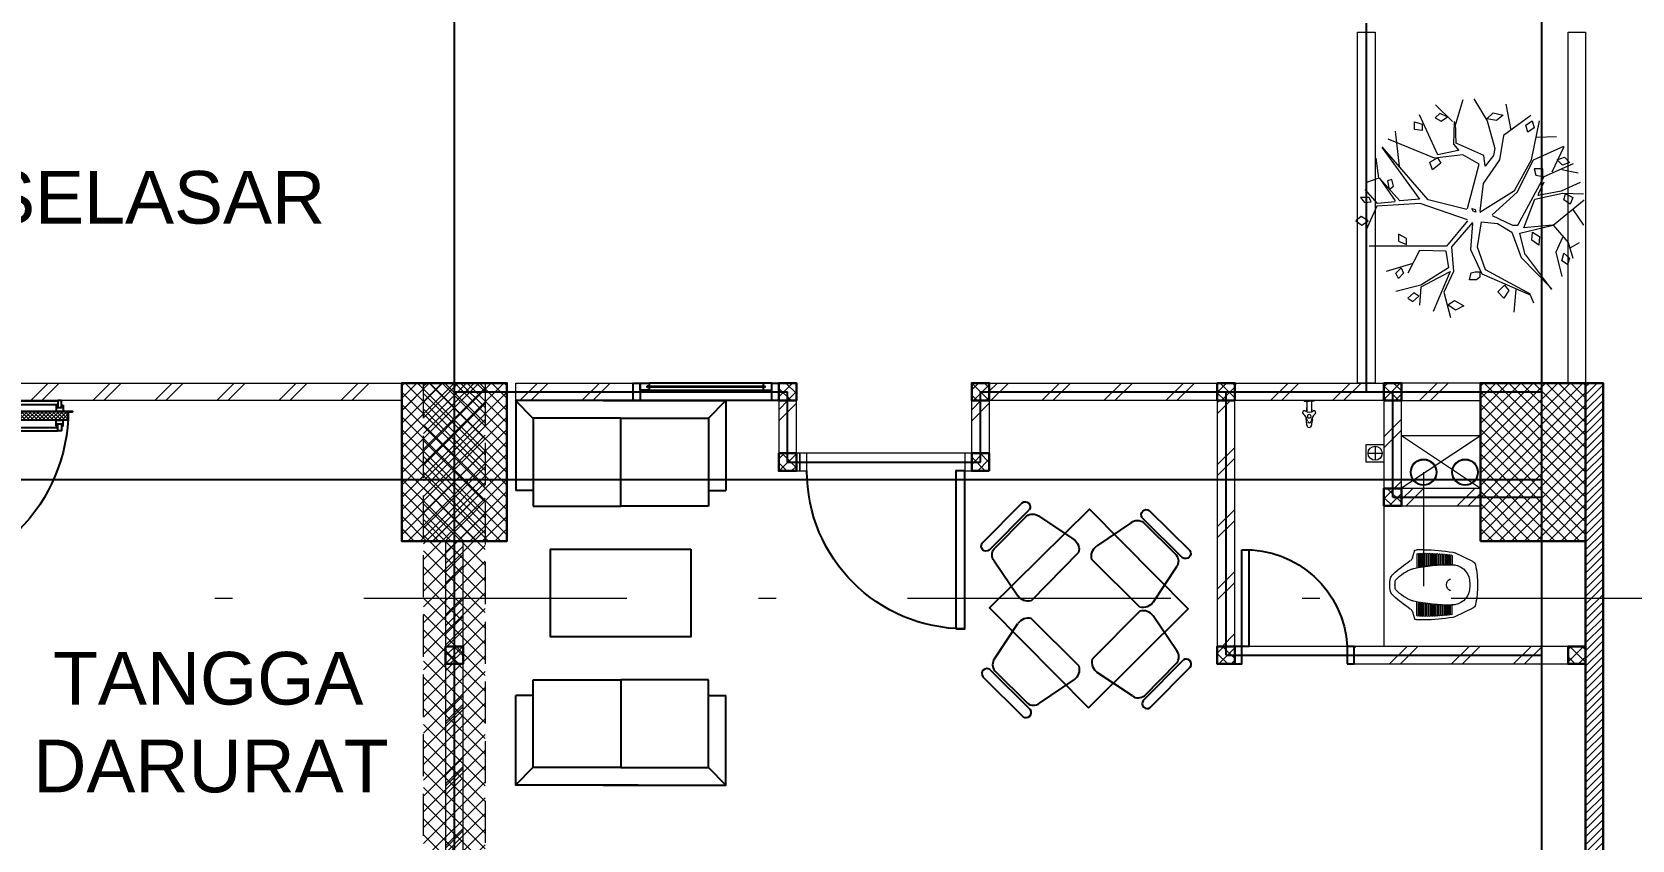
# Model space of a CAD drawing. Header units: millimetres. Extents: x -324 to 75, y -297 to 212.
# Drawn here: x -215 to -205.88, y 142.69 to 147.29 of the extents above; entities that cross this region are included whole.
import ezdxf

# ---------------------------------------------------------------- set-up
doc = ezdxf.new("R2010")
doc.units = ezdxf.units.MM
doc.linetypes.add('ACAD_ISO02W100', pattern=[15, 12, -3])
doc.linetypes.add('DASHDOT', pattern=[1, 0.5, -0.25, 0, -0.25])
for name, color, linetype, lineweight in [('ars', 11, 'Continuous', 0), ('ars @ 1', 11, 'Continuous', 0), ('ARSIR', 31, 'Continuous', 5), ('KOL', 1, 'Continuous', 30), ('KOLOM', 4, 'Continuous', 9), ('lan', 7, 'Continuous', 15), ('NOT', 7, 'Continuous', 20), ('POHON', 62, 'Continuous', 5), ('SANITAIR', 15, 'Continuous', 9), ('tem', 5, 'Continuous', 20), ('u', 6, 'Continuous', 20)]:
    doc.layers.add(name, color=color, linetype=linetype, lineweight=lineweight)
doc.layers.add('as', color=1, linetype='Continuous', plot=False)
for name, color, linetype in [('FURNITURE', 68, 'Continuous'), ('HID', 1, 'Continuous'), ('Kusen', 30, 'Continuous'), ('STL', 6, 'Continuous')]:
    doc.layers.add(name, color=color, linetype=linetype)
doc.styles.add('ATTR', font='romans.shx', dxfattribs={"width": 0.8, "height": 0.56})
doc.styles.get("Standard").update_dxf_attribs({"font": 'arial.ttf'})
pattern_1 = [(225, (1.1, 1e-06), (-0.014142, 0.014142), []), (135, (1.1, 1e-06), (0.014142, 0.014142), [])]
pattern_2 = [(315, (-2e-13, 1e-06), (0.014142, 0.014142), []), (45, (-2e-13, 1e-06), (-0.014142, 0.014142), [])]

# ---------------------------------------------------------------- blocks, each defined once
blk = doc.blocks.new('D-P90')
at = {"layer": 'ars'}
h = blk.add_hatch(dxfattribs=at)
h.set_pattern_fill('ANSI37', color=256, scale=0.005, angle=-90, style=0)
h.set_pattern_definition([(45, (-1350.94906, -1248.591899), (0.01122532015, -0.01122532015), []), (315, (-1350.94906, -1248.591899), (-0.01122532015, -0.01122532015), [])])
h.paths.add_polyline_path([(0.009, -0.1833, -0.414214), (0.01, -0.1843), (0.01, -1.1162, -0.414214), (0.009, -1.1172), (-0.0345, -1.1172, 0.414214), (-0.037, -1.1197), (-0.037, -1.142, -1), (-0.0385, -1.142), (-0.0385, -0.1585, -1), (-0.037, -0.1585), (-0.037, -0.1808, 0.414214), (-0.0345, -0.1833)])
at = {"layer": 'as'}
for p, q in [((-0.0395, -0.1577), (-0.0457, -0.1577)), ((-0.0425, -0.1608), (-0.0425, -0.1546))]:
    blk.add_line(p, q, dxfattribs=at)
at = {"layer": 'HID'}
for p, q in [((-0.0437, -0.1248), (-0.0915, -0.077)), ((-0.0423, -0.1234), (-0.0907, -0.075)), ((0.9423, -0.1234), (0.9907, -0.075)), ((0.9437, -0.1248), (0.9915, -0.077)), ((-0.0657, -0.147), (-0.023, -0.1043)), ((-0.0628, -0.147), (-0.023, -0.1072)), ((0.9657, -0.147), (0.923, -0.1043)), ((0.9628, -0.147), (0.923, -0.1072))]:
    blk.add_line(p, q, dxfattribs=at)
for points in [[(-0.0439, -0.1252), (-0.044, -0.1251), (-0.042, -0.1231), (-0.0419, -0.1232)], [(0.9439, -0.1252), (0.944, -0.1251), (0.942, -0.1231), (0.9419, -0.1232)]]:
    blk.add_lwpolyline(points, dxfattribs=at)
at = {"layer": 'KOL'}
blk.add_line((0.97, -0.13), (0.97, -0.15), dxfattribs=at)
at = {"layer": 'Kusen'}
for p, q in [((-0.0422, -0.1567), (-0.0378, -0.1577)), ((-0.0419, -0.1553), (-0.0376, -0.1562))]:
    blk.add_line(p, q, dxfattribs=at)
at = {"layer": 'Kusen', "ltscale": 2}
for p, q in [((-0.0986, -0.2206), (-0.0986, -1.0599)), ((-0.0786, -0.2406), (-0.0786, -1.0599)), ((-0.074, -0.2106), (-0.04, -0.2106)), ((-0.074, -0.2206), (-0.074, -0.2106)), ((-0.074, -0.2506), (-0.074, -0.2406)), ((-0.074, -0.2506), (-0.04, -0.2506)), ((-0.0615, -0.2506), (-0.0615, -0.2106)), ((-0.04, -0.2506), (-0.04, -0.2106)), ((0.0455, -0.2106), (0.0115, -0.2106)), ((0.0115, -0.2506), (0.0115, -0.2106)), ((0.0455, -0.2506), (0.0115, -0.2506)), ((0.033, -0.2506), (0.033, -0.2106)), ((0.0455, -0.2206), (0.0455, -0.2106)), ((0.0455, -0.2506), (0.0455, -0.2406)), ((0.0528, -0.2406), (0.0528, -1.0599)), ((0.0728, -0.2206), (0.0728, -1.0599)), ((-0.074, -1.0499), (-0.04, -1.0499)), ((-0.074, -1.0499), (-0.074, -1.0599)), ((-0.074, -1.0799), (-0.074, -1.0899)), ((-0.074, -1.0899), (-0.04, -1.0899)), ((-0.0615, -1.0499), (-0.0615, -1.0899)), ((-0.04, -1.0499), (-0.04, -1.0899)), ((0.0455, -1.0499), (0.0115, -1.0499)), ((0.0115, -1.0499), (0.0115, -1.0899)), ((0.0455, -1.0899), (0.0115, -1.0899)), ((0.033, -1.0499), (0.033, -1.0899)), ((0.0455, -1.0499), (0.0455, -1.0599)), ((0.0455, -1.0799), (0.0455, -1.0899))]:
    blk.add_line(p, q, dxfattribs=at)
for points in [[(-0.0986, -0.2406), (-0.0615, -0.2406), (-0.0615, -0.2206), (-0.0986, -0.2206), (-0.0986, -0.2406)], [(0.0728, -0.2406), (0.033, -0.2406), (0.033, -0.2206), (0.0728, -0.2206), (0.0728, -0.2406)], [(-0.1013, -1.0599), (-0.0615, -1.0599), (-0.0615, -1.0799), (-0.1013, -1.0799), (-0.1013, -1.0599)], [(0.0728, -1.0599), (0.033, -1.0599), (0.033, -1.0799), (0.0728, -1.0799), (0.0728, -1.0599)]]:
    blk.add_lwpolyline(points, dxfattribs=at)
at = {"layer": 'Kusen'}
blk.add_circle((-0.0425, -0.1577), 0.001, dxfattribs=at)
for radius, start, end in [(0.0025, 75.78042, 11.38506), (0.9611, 270, 0.45972)]:
    blk.add_arc((-0.0425, -0.1577), radius, start, end, dxfattribs=at)
at = {"layer": 'STL'}
for p, q in [((-0.0385, -0.1585), (-0.0385, -1.142)), ((-0.037, -0.1808), (-0.037, -0.1585)), ((-0.0345, -0.1833), (0.009, -0.1833)), ((0.01, -0.1843), (0.01, -1.1162)), ((-0.037, -1.1197), (-0.037, -1.142)), ((-0.0345, -1.1172), (0.009, -1.1172))]:
    blk.add_line(p, q, dxfattribs=at)
for points in [[(0, -0.1002), (0, -0.1032), (-0.0185, -0.1032, 0.414214), (-0.02, -0.1047), (-0.02, -0.148, -0.414214), (-0.022, -0.15), (-0.068, -0.15, -0.414214), (-0.07, -0.148), (-0.07, -0.13), (-0.067, -0.13), (-0.067, -0.1455, 0.414214), (-0.0655, -0.147), (-0.0245, -0.147, 0.414214), (-0.023, -0.1455), (-0.023, -0.1022, -0.414214), (-0.021, -0.1002)], [(0.9, -0.1002), (0.9, -0.1032), (0.9185, -0.1032, -0.414214), (0.92, -0.1047), (0.92, -0.148, 0.414214), (0.922, -0.15), (0.968, -0.15, 0.414214), (0.97, -0.148), (0.97, -0.13), (0.967, -0.13), (0.967, -0.1455, -0.414214), (0.9655, -0.147), (0.9245, -0.147, -0.414214), (0.923, -0.1455), (0.923, -0.1022, 0.414214), (0.921, -0.1002)]]:
    blk.add_lwpolyline(points, format="xyb", close=True, dxfattribs=at)
blk.add_lwpolyline([(0.009, -0.1818), (-0.0345, -0.1818, -0.414214), (-0.0355, -0.1808), (-0.0355, -0.1585, 1), (-0.04, -0.1585), (-0.04, -1.142, 1), (-0.0355, -1.142), (-0.0355, -1.1197, -0.414214), (-0.0345, -1.1187), (0.009, -1.1187, 0.414214), (0.0115, -1.1162), (0.0115, -0.1843)], format="xyb", dxfattribs=at)
for centre, radius, start, end in [((-0.0377, -0.1585), 0.00075, 0, 180), ((-0.0345, -0.1808), 0.0025, 180, 270), ((0.009, -0.1843), 0.0025, 360, 90), ((0.009, -0.1843), 0.001, 360, 90), ((-0.0377, -1.142), 0.00075, 180, 0), ((-0.0345, -1.1197), 0.0025, 90, 180), ((0.009, -1.1162), 0.001, 270, 0)]:
    blk.add_arc(centre, radius, start, end, dxfattribs=at)
blk = doc.blocks.new('PINTU DARURAT')
at = {"layer": 'ARSIR'}
h = blk.add_hatch(dxfattribs=at)
h.set_pattern_fill('_USER', color=256, scale=0.02, angle=315, style=0, double=1, pattern_type=0)
h.set_pattern_definition(pattern_2)
edge = h.paths.add_edge_path()
edge.add_line((0, 0), (0.1, 0))
edge.add_line((0.1, 0), (0.1, 0.0502))
edge.add_line((0.1, 0.0502), (0.077, 0.0502))
edge.add_line((0.077, 0.0502), (0.077, 0.0955))
edge.add_arc((0.0755, 0.0955), 0.0015, 360, 450)
edge.add_line((0.0755, 0.097), (0.0345, 0.097))
edge.add_arc((0.0345, 0.0955), 0.0015, 90, 180)
edge.add_line((0.033, 0.0955), (0.033, 0.08))
edge.add_line((0.033, 0.08), (0.03, 0.08))
edge.add_line((0.03, 0.08), (0.03, 0.1))
edge.add_line((0.03, 0.1), (0, 0.1))
edge.add_line((0, 0.1), (0, 0))
h = blk.add_hatch(dxfattribs=at)
h.set_pattern_fill('_USER', color=256, scale=0.02, angle=315, style=0, double=1, pattern_type=0)
h.set_pattern_definition(pattern_2)
edge = h.paths.add_edge_path()
edge.add_line((0, 0), (0.1, 0))
edge.add_line((0.1, 0), (0.1, 0.0502))
edge.add_line((0.1, 0.0502), (0.077, 0.0502))
edge.add_line((0.077, 0.0502), (0.077, 0.0955))
edge.add_arc((0.0755, 0.0955), 0.0015, 360, 450)
edge.add_line((0.0755, 0.097), (0.0345, 0.097))
edge.add_arc((0.0345, 0.0955), 0.0015, 90, 180)
edge.add_line((0.033, 0.0955), (0.033, 0.08))
edge.add_line((0.033, 0.08), (0.03, 0.08))
edge.add_line((0.03, 0.08), (0.03, 0.1))
edge.add_line((0.03, 0.1), (0, 0.1))
edge.add_line((0, 0.1), (0, 0))
h = blk.add_hatch(dxfattribs=at)
h.set_pattern_fill('_USER', color=256, scale=0.02, angle=315, style=0, double=1, pattern_type=0)
h.set_pattern_definition(pattern_1)
edge = h.paths.add_edge_path()
edge.add_line((1.1, 0), (1, 0))
edge.add_line((1, 0), (1, 0.0502))
edge.add_line((1, 0.0502), (1.023, 0.0502))
edge.add_line((1.023, 0.0502), (1.023, 0.0955))
edge.add_arc((1.0245, 0.0955), 0.0015, -630, -540, ccw=False)
edge.add_line((1.0245, 0.097), (1.0655, 0.097))
edge.add_arc((1.0655, 0.0955), 0.0015, -360, -270, ccw=False)
edge.add_line((1.067, 0.0955), (1.067, 0.08))
edge.add_line((1.067, 0.08), (1.07, 0.08))
edge.add_line((1.07, 0.08), (1.07, 0.1))
edge.add_line((1.07, 0.1), (1.1, 0.1))
edge.add_line((1.1, 0.1), (1.1, 0))
h = blk.add_hatch(dxfattribs=at)
h.set_pattern_fill('_USER', color=256, scale=0.02, angle=315, style=0, double=1, pattern_type=0)
h.set_pattern_definition(pattern_1)
edge = h.paths.add_edge_path()
edge.add_line((1.1, 0), (1, 0))
edge.add_line((1, 0), (1, 0.0502))
edge.add_line((1, 0.0502), (1.023, 0.0502))
edge.add_line((1.023, 0.0502), (1.023, 0.0955))
edge.add_arc((1.0245, 0.0955), 0.0015, -630, -540, ccw=False)
edge.add_line((1.0245, 0.097), (1.0655, 0.097))
edge.add_arc((1.0655, 0.0955), 0.0015, -360, -270, ccw=False)
edge.add_line((1.067, 0.0955), (1.067, 0.08))
edge.add_line((1.067, 0.08), (1.07, 0.08))
edge.add_line((1.07, 0.08), (1.07, 0.1))
edge.add_line((1.07, 0.1), (1.1, 0.1))
edge.add_line((1.1, 0.1), (1.1, 0))
at = {"layer": 'KOL'}
blk.add_line((1.1, 0.1), (1.1, 0), dxfattribs=at)
blk.add_line((1.1, 0.1), (1.1, 0), dxfattribs=at)
blk.add_line((1.1, 0.1), (1.1, 0), dxfattribs=at)
blk.add_line((1.1, 0.1), (1.1, 0), dxfattribs=at)
for points in [[(0, 0), (0.1, 0), (0.1, 0.0502), (0.077, 0.0502), (0.077, 0.0955, 0.414214), (0.0755, 0.097), (0.0345, 0.097, 0.414214), (0.033, 0.0955), (0.033, 0.08), (0.03, 0.08), (0.03, 0.1), (0, 0.1)], [(0, 0), (0.1, 0), (0.1, 0.0502), (0.077, 0.0502), (0.077, 0.0955, 0.414214), (0.0755, 0.097), (0.0345, 0.097, 0.414214), (0.033, 0.0955), (0.033, 0.08), (0.03, 0.08), (0.03, 0.1), (0, 0.1)], [(1.1, 0), (1, 0), (1, 0.0502), (1.023, 0.0502), (1.023, 0.0955, -0.414214), (1.0245, 0.097), (1.0655, 0.097, -0.414214), (1.067, 0.0955), (1.067, 0.08), (1.07, 0.08), (1.07, 0.1), (1.1, 0.1)], [(1.1, 0), (1, 0), (1, 0.0502), (1.023, 0.0502), (1.023, 0.0955, -0.414214), (1.0245, 0.097), (1.0655, 0.097, -0.414214), (1.067, 0.0955), (1.067, 0.08), (1.07, 0.08), (1.07, 0.1), (1.1, 0.1)]]:
    blk.add_lwpolyline(points, format="xyb", close=True, dxfattribs=at)
at = {"layer": 'Kusen', "xscale": -1, "rotation": 180}
blk.add_blockref('D-P90', (0.1, -0.05), dxfattribs=at)
blk = doc.blocks.new("k1'")
at = {"layer": 'ars'}
h = blk.add_hatch(dxfattribs=at)
h.set_pattern_fill('_USER', color=256, scale=0.05, angle=45, double=1, pattern_type=0)
h.set_pattern_definition([(45, (0, -5), (-0.03535534, 0.03535534), []), (135, (0, -5), (-0.03535534, -0.03535534), [])])
h.paths.add_polyline_path([(-0.3, -0.45), (0.3, -0.45), (0.3, 0.45), (-0.3, 0.45)])
at = {"layer": 'KOL'}
blk.add_lwpolyline([(-0.3, -0.45), (0.3, -0.45), (0.3, 0.45), (-0.3, 0.45)], close=True, dxfattribs=at)
blk = doc.blocks.new('bola-3')
at = {"layer": 'POHON'}
for p, q in [((-0.799, 1.609), (-0.703, 2.138)), ((-0.045, 2.245), (-0.318, 1.803)), ((0.177, 2.226), (0.328, 1.732)), ((0.387, 1.789), (0.731, 2.125)), ((-1.212, 1.009), (-1.377, 1.803)), ((-1.198, 1.908), (-0.648, 1.503)), ((-0.318, 1.803), (-0.469, 1.238)), ((0.315, 1.344), (0.328, 1.767)), ((0.356, 1.785), (0.37, 1.327)), ((0.686, 1.115), (1.057, 1.926)), ((-1.308, 1.468), (-1.721, 1.485)), ((-0.648, 1.503), (-0.566, 1.009)), ((-0.249, 1.097), (0.301, 1.344)), ((0.37, 1.327), (0.26, 1.203)), ((0.755, 1.044), (1.69, 1.432)), ((1.553, 1.591), (1.47, 0.886)), ((-1.253, 1.009), (-1.872, 1.291)), ((-1.872, 1.274), (-1.625, 0.762)), ((-0.923, 0.357), (-1.253, 1.009)), ((-0.868, 0.392), (-1.212, 1.009)), ((-0.566, 1.009), (-0.236, 0.533)), ((-0.469, 1.238), (-0.442, 1.097)), ((-0.442, 1.097), (-0.277, 0.886)), ((-0.277, 0.886), (-0.249, 1.097)), ((-0.153, 0.921), (0.177, 1.115)), ((0.177, 1.115), (0.755, 1.044)), ((0.273, 1.203), (0.686, 1.115)), ((0.879, 0.198), (1.814, 1.274)), ((1.814, 1.256), (1.057, 0.216)), ((1.883, 0.639), (1.938, 1.044)), ((-1.831, 0.815), (-2.161, 0.745)), ((-1.473, 0.674), (-2.065, 0.939)), ((-0.937, -0.313), (-1.473, 0.674)), ((0.081, 0.022), (-0.153, 0.921)), ((-1.845, 0.339), (-2.271, 0.322)), ((-2.202, 0.551), (-1.817, 0.374)), ((-1.281, 0.216), (-1.845, 0.339)), ((-1.817, 0.374), (-1.35, 0.286)), ((-1.363, 0.339), (-1.473, 0.568)), ((-1.35, 0.286), (-1.363, 0.339)), ((-0.414, -0.102), (-0.923, 0.357)), ((-0.167, -0.049), (-0.868, 0.392)), ((-0.236, 0.533), (-0.167, -0.031)), ((1.456, 0.18), (1.869, 0.639)), ((1.869, 0.639), (1.553, 0.18)), ((1.883, 0.639), (2.13, 0.551)), ((1.91, 0.128), (2.158, 0.41)), ((-1.652, -0.313), (-2.285, 0.198)), ((-2.051, 0.004), (-2.271, -0.313)), ((-1.061, -0.366), (-1.281, 0.216)), ((0.081, -0.207), (1.044, 0.128)), ((0.095, 0.004), (0.879, 0.198)), ((1.044, 0.128), (1.924, 0.075)), ((1.057, 0.216), (1.456, 0.18)), ((1.553, 0.163), (1.91, 0.128)), ((1.924, 0.075), (2.144, -0.419)), ((-1.652, -0.313), (-1.955, -0.666)), ((-0.978, -0.472), (-1.652, -0.313)), ((-1.639, -0.313), (-1.061, -0.366)), ((-0.827, -0.313), (-0.937, -0.313)), ((-0.414, -0.119), (-0.827, -0.313)), ((-0.524, -0.278), (-0.813, -0.454)), ((-0.194, -0.243), (-0.524, -0.278)), ((-0.194, -0.243), (-0.112, -0.754)), ((-0.015, -0.26), (0.411, -0.754)), ((-0.015, -0.278), (0.026, -0.807)), ((0.081, -0.225), (0.507, -0.736)), ((-1.845, -0.56), (-1.707, -0.86)), ((-1.088, -0.913), (-0.978, -0.472)), ((-0.813, -0.454), (-1.006, -0.966)), ((-1.996, -0.772), (-2.189, -0.666)), ((-1.955, -0.666), (-2.051, -0.983)), ((-1.707, -0.86), (-1.831, -1.354)), ((-1.625, -1.618), (-1.102, -0.913)), ((-1.006, -0.966), (-1.625, -1.6)), ((-0.112, -0.754), (-0.277, -1.213)), ((0.026, -0.807), (-0.208, -1.301)), ((0.411, -0.754), (0.37, -1.248)), ((0.521, -0.842), (0.466, -1.177)), ((0.507, -0.736), (2.075, -0.736)), ((0.521, -0.842), (1.057, -0.825)), ((1.057, -0.825), (1.291, -1.283)), ((-0.277, -1.213), (-1.185, -1.706)), ((0.37, -1.248), (0.562, -1.671)), ((0.438, -1.248), (0.782, -2.059)), ((0.452, -1.265), (1.03, -1.565)), ((0.466, -1.177), (1.03, -1.53)), ((1.195, -1.089), (1.731, -1.248)), ((-0.208, -1.301), (-1.185, -1.724)), ((-0.896, -1.618), (-0.854, -2.077)), ((1.03, -1.53), (1.539, -1.653)), ((1.03, -1.565), (1.057, -1.936)), ((-1.185, -1.724), (-1.253, -1.883)), ((0.562, -1.671), (0.425, -2.182))]:
    blk.add_line(p, q, dxfattribs=at)
for points in [[(-0.435, 1.966), (-0.641, 1.913), (-0.504, 1.807), (-0.311, 1.842)], [(0.49, 1.882), (0.641, 1.953), (0.738, 1.864), (0.614, 1.794)], [(-1.226, 1.803), (-1.267, 1.662), (-1.143, 1.573), (-1.102, 1.715)], [(1.155, 1.778), (1.001, 1.734), (1.001, 1.602), (1.155, 1.624)], [(-1.735, 1.009), (-1.886, 1.062), (-1.982, 0.956), (-1.845, 0.903)], [(0.691, 1.051), (0.622, 0.941), (0.794, 0.809), (0.846, 0.963)], [(-1.441, 0.676), (-1.441, 0.831), (-1.269, 0.831), (-1.303, 0.698)], [(1.671, 0.412), (1.585, 0.478), (1.62, 0.61), (1.706, 0.588)], [(-1.9, 0.322), (-2.051, 0.251), (-1.996, 0.11), (-1.872, 0.198)], [(-0.002, 0.022), (-0.07, 0.004), (-0.084, -0.049), (-0.029, -0.031)], [(2.034, 0.163), (2.075, 0.251), (2.254, 0.251), (2.171, 0.145)], [(2.099, -0.225), (2.237, -0.137), (2.347, -0.225), (2.223, -0.313)], [(-1.236, -0.454), (-1.374, -0.543), (-1.36, -0.719), (-1.222, -0.613)], [(1.319, -0.706), (1.319, -0.582), (1.484, -0.494), (1.484, -0.635)], [(-1.872, -0.878), (-1.982, -0.983), (-1.941, -1.107), (-1.831, -1.036)], [(-0.167, -1.261), (-0.167, -1.367), (-0.098, -1.42), (0.04, -1.42), (0.012, -1.279), (-0.07, -1.261)], [(1.43, -1.175), (1.379, -1.285), (1.482, -1.396), (1.534, -1.285)], [(-0.667, -1.528), (-0.753, -1.638), (-0.65, -1.792), (-0.53, -1.66)], [(0.485, -1.924), (0.347, -1.836), (0.158, -1.947), (0.33, -2.035)], [(1.069, -1.748), (1.173, -1.682), (1.293, -1.792), (1.19, -1.858)]]:
    blk.add_lwpolyline(points, close=True, dxfattribs=at)
at = {"layer": 'POHON', "style": 'ATTR', "width": 0.8, "flags": 9}
blk.add_attdef('ESTCODE', (-0.07, 0.004), '', height=0.00000926, dxfattribs=at)
blk = doc.blocks.new('KRAN ATAS')
for p, q in [((-0.0198, 0), (0, 0)), ((-0.0198, -0.0015), (-0.0198, 0)), ((0.0198, 0), (0, 0)), ((0.0198, -0.0015), (0.0198, 0)), ((-0.0193, -0.002), (0, -0.002)), ((-0.0087, -0.006), (-0.0087, -0.0441)), ((0.0193, -0.002), (0, -0.002)), ((0.0087, -0.006), (0.0087, -0.0441))]:
    blk.add_line(p, q)
for centre, radius, start, end in [((-0.0191, -0.047), 0.00682, 147.26029, 232.4214), ((-0.0188, -0.0464), 0.00682, 67.5786, 152.73971), ((-0.0514, -0.0871), 0.0447, 7.4918, 50.9581), ((-0.0193, -0.0015), 0.0005, 180, 270), ((0, -0.0187), 0.0268, 232.9628, 307.0372), ((-0.0127, -0.006), 0.004, 0, 90), ((0.0743, -0.0604), 0.0878, 163.74856, 168.44459), ((-0.0388, -0.0275), 0.03, 343.74856, 0), ((-0.0004, -0.0613), 0.0068, 86.57707, 273.42293), ((0.0004, -0.0613), 0.0068, 266.57707, 93.42293), ((0.0514, -0.0871), 0.0447, 129.0419, 172.5082), ((0.0127, -0.006), 0.004, 90, 180), ((0.0388, -0.0275), 0.03, 180, 196.25144), ((-0.0743, -0.0604), 0.0878, 11.55541, 16.25144), ((0.0188, -0.0464), 0.00682, 27.26029, 112.4214), ((0.0193, -0.0015), 0.0005, 270, 0), ((0.0191, -0.047), 0.00682, 307.5786, 32.73971), ((0.0743, -0.0604), 0.0878, 182.05517, 189.0251), ((-0.0892, -0.0965), 0.08, 0.35552, 16.20232), ((-0.0004, -0.0965), 0.0088, 176.85526, 272.64436), ((-0.0003, -0.0804), 0.00682, 187.5786, 272.73971), ((0.0003, -0.0804), 0.00682, 267.26029, 352.4214), ((0.0004, -0.0965), 0.0088, 267.35564, 3.14474), ((0.0892, -0.0965), 0.08, 163.79768, 179.64448), ((-0.0743, -0.0604), 0.0878, 350.9749, 357.94483)]:
    blk.add_arc(centre, radius, start, end)
blk = doc.blocks.new('AVOOR')
blk.add_lwpolyline([(-21.8185, -71.5914), (-21.9185, -71.5914), (-21.9185, -71.4914), (-21.8185, -71.4914)], close=True)
for points in [[(-21.8685, -71.5014), (-21.8685, -71.5814)], [(-21.9085, -71.5414), (-21.8285, -71.5414)]]:
    blk.add_lwpolyline(points)
blk.add_circle((-21.8685, -71.5414), 0.04)
blk = doc.blocks.new('CL J D')
for p, q in [((0.306, 0.1938), (0.3479, 0.1938)), ((0.3709, 0.1476), (0.3594, 0.1853)), ((0.0275, 0.1273), (0.1283, 0.1756)), ((0.145, 0.1598), (0.145, 0.1109)), ((0.1539, 0.1598), (0.1539, 0.1111)), ((0.1587, 0.1615), (0.1587, 0.1111)), ((0.1676, 0.1615), (0.1676, 0.1111)), ((0.1723, 0.1631), (0.1723, 0.1111)), ((0.1812, 0.1631), (0.1812, 0.1109)), ((0.186, 0.1645), (0.186, 0.1109)), ((0.1949, 0.1645), (0.1949, 0.1105)), ((0.1996, 0.1657), (0.1996, 0.1105)), ((0.2085, 0.1657), (0.2085, 0.11)), ((0.2133, 0.1667), (0.2133, 0.11)), ((0.2222, 0.1667), (0.2222, 0.1092)), ((0.2269, 0.1676), (0.2269, 0.1092)), ((0.2358, 0.1676), (0.2358, 0.1082)), ((0.2406, 0.1682), (0.2406, 0.1082)), ((0.2495, 0.1682), (0.2495, 0.107)), ((0.2542, 0.1687), (0.2542, 0.107)), ((0.2631, 0.1687), (0.2631, 0.1056)), ((0.2679, 0.169), (0.2679, 0.1056)), ((0.2768, 0.169), (0.2768, 0.104)), ((0.2815, 0.1692), (0.2815, 0.104)), ((0.2904, 0.1692), (0.2904, 0.1022)), ((0.2952, 0.1691), (0.2952, 0.1022)), ((0.3041, 0.1691), (0.3041, 0.1003)), ((0.3088, 0.1689), (0.3088, 0.1003)), ((0.3177, 0.1689), (0.3177, 0.0981)), ((0.3225, 0.1685), (0.3225, 0.0981)), ((0.3314, 0.1685), (0.3314, 0.0957)), ((0.3361, 0.1679), (0.3361, 0.0957)), ((0.345, 0.1679), (0.345, 0.093)), ((0.0275, -0.1398), (0.1283, -0.188)), ((0.145, -0.1722), (0.145, -0.1234)), ((0.1539, -0.1722), (0.1539, -0.1236)), ((0.1587, -0.174), (0.1587, -0.1236)), ((0.1676, -0.174), (0.1676, -0.1236)), ((0.1723, -0.1756), (0.1723, -0.1236)), ((0.1812, -0.1756), (0.1812, -0.1234)), ((0.186, -0.177), (0.186, -0.1234)), ((0.1949, -0.177), (0.1949, -0.123)), ((0.1996, -0.1782), (0.1996, -0.123)), ((0.2085, -0.1782), (0.2085, -0.1224)), ((0.2133, -0.1792), (0.2133, -0.1224)), ((0.2222, -0.1792), (0.2222, -0.1216)), ((0.2269, -0.18), (0.2269, -0.1216)), ((0.2358, -0.18), (0.2358, -0.1206)), ((0.2406, -0.1807), (0.2406, -0.1206)), ((0.2495, -0.1807), (0.2495, -0.1195)), ((0.2542, -0.1812), (0.2542, -0.1195)), ((0.2631, -0.1812), (0.2631, -0.1181)), ((0.2679, -0.1815), (0.2679, -0.1181)), ((0.2768, -0.1815), (0.2768, -0.1165)), ((0.2815, -0.1816), (0.2815, -0.1165)), ((0.2904, -0.1816), (0.2904, -0.1147)), ((0.2952, -0.1816), (0.2952, -0.1147)), ((0.3041, -0.1816), (0.3041, -0.1127)), ((0.3088, -0.1813), (0.3088, -0.1127)), ((0.3177, -0.1813), (0.3177, -0.1105)), ((0.3225, -0.1809), (0.3225, -0.1105)), ((0.3314, -0.1809), (0.3314, -0.1081)), ((0.3361, -0.1803), (0.3361, -0.1081)), ((0.345, -0.1803), (0.345, -0.1055)), ((0.3709, -0.16), (0.3594, -0.1977)), ((0.306, -0.2062), (0.3479, -0.2062))]:
    blk.add_line(p, q)
for centre, radius, start, end in [((0.3183, -0.8979), 1.0917, 90.64465, 99.35641), ((0.3479, 0.1818), 0.012, 16.98371, 90), ((0.5098, 0), 0.5098, 167.907, 180.70014), ((0.0403, 0.1006), 0.0297, 115.58841, 167.907), ((0.1458, 0.0077), 0.1009, 89.36458, 171.9631), ((0.1462, 0.1381), 0.0415, 97.43664, 115.58841), ((0.1427, 0.1109), 0.00237, 271.71865, 0), ((0.1495, 0.1598), 0.00445, 0, 180), ((0.1639, -0.8282), 0.9369, 77.60377, 91.04193), ((0.1563, 0.1111), 0.00237, 180, 0), ((0.1631, 0.1615), 0.00445, 0, 180), ((0.17, 0.1111), 0.00237, 180, 0), ((0.1768, 0.1631), 0.00445, 0, 180), ((0.1836, 0.1109), 0.00237, 180, 0), ((0.1904, 0.1645), 0.00445, 0, 180), ((0.1973, 0.1105), 0.00237, 180, 0), ((0.2041, 0.1657), 0.00445, 0, 180), ((0.2109, 0.11), 0.00237, 180, 0), ((0.2177, 0.1667), 0.00445, 0, 180), ((0.2246, 0.1092), 0.00237, 180, 0), ((0.2314, 0.1676), 0.00445, 0, 180), ((0.2382, 0.1082), 0.00237, 180, 0), ((0.245, 0.1682), 0.00445, 0, 180), ((0.2519, 0.107), 0.00237, 180, 0), ((0.2587, 0.1687), 0.00445, 0, 180), ((0.2655, 0.1056), 0.00237, 180, 0), ((0.2723, 0.169), 0.00445, 0, 180), ((0.2792, 0.104), 0.00237, 180, 0), ((0.286, 0.1692), 0.00445, 0, 180), ((0.2928, 0.1022), 0.00237, 180, 0), ((0.2996, 0.1691), 0.00445, 0, 180), ((0.3064, 0.1003), 0.00237, 180, 0), ((0.3133, 0.1689), 0.00445, 0, 180), ((0.3201, 0.0981), 0.00237, 180, 0), ((0.3269, 0.1685), 0.00445, 0, 180), ((0.3337, 0.0957), 0.00237, 180, 0), ((0.3406, 0.1679), 0.00445, 0, 180), ((0.3474, 0.093), 0.00237, 180, 258.7357), ((0.3992, 0.1563), 0.0297, 196.98371, 236.58705), ((-0.0629, -0.5443), 0.8096, 47.75416, 56.58705), ((0.1995, 0.0001), 0.1551, 171.9445, 182.3259), ((0.1409, -0.0052), 0.0359, 358.3993, 69.7102), ((0.3518, 0.0291), 0.0593, 68.96955, 77.12628), ((0.2831, -0.1497), 0.2509, 43.87855, 68.96955), ((0.4511, 0.0118), 0.0178, 9.30537, 43.87855), ((0.3402, -0.0063), 0.1302, 0.0418, 9.30537), ((0.4495, 0.0199), 0.0475, 13.4838, 47.75416), ((0.3402, -0.0063), 0.1598, 0.03404, 13.4838), ((0.5098, -0.0125), 0.5098, 179.29986, 192.093), ((0.1995, -0.0125), 0.1551, 177.6741, 188.0555), ((0.1458, -0.0202), 0.1009, 188.0369, 270.63542), ((0.1409, -0.0072), 0.0359, 290.2898, 1.6007), ((0.2831, 0.1372), 0.2509, 291.03045, 316.12145), ((-0.0629, 0.5318), 0.8096, 303.41295, 312.24584), ((0.4511, -0.0243), 0.0178, 316.12145, 350.69463), ((0.3402, -0.0061), 0.1302, 350.69463, 359.9582), ((0.4495, -0.0323), 0.0475, 312.24584, 346.5162), ((0.3402, -0.0061), 0.1598, 346.5162, 359.96596), ((0.0403, -0.113), 0.0297, 192.093, 244.41159), ((0.1427, -0.1234), 0.00237, 0, 88.28135), ((0.1495, -0.1722), 0.00445, 180, 0), ((0.1639, 0.8157), 0.9369, 268.95807, 282.39623), ((0.1563, -0.1236), 0.00237, 0, 180), ((0.1631, -0.174), 0.00445, 180, 0), ((0.17, -0.1236), 0.00237, 0, 180), ((0.1768, -0.1756), 0.00445, 180, 0), ((0.1836, -0.1234), 0.00237, 0, 180), ((0.1904, -0.177), 0.00445, 180, 0), ((0.1973, -0.123), 0.00237, 0, 180), ((0.2041, -0.1782), 0.00445, 180, 0), ((0.2109, -0.1224), 0.00237, 0, 180), ((0.2177, -0.1792), 0.00445, 180, 0), ((0.2246, -0.1216), 0.00237, 0, 180), ((0.2314, -0.18), 0.00445, 180, 0), ((0.2382, -0.1206), 0.00237, 0, 180), ((0.245, -0.1807), 0.00445, 180, 0), ((0.2519, -0.1195), 0.00237, 0, 180), ((0.2587, -0.1812), 0.00445, 180, 0), ((0.2655, -0.1181), 0.00237, 0, 180), ((0.2723, -0.1815), 0.00445, 180, 0), ((0.2792, -0.1165), 0.00237, 0, 180), ((0.286, -0.1816), 0.00445, 180, 0), ((0.2928, -0.1147), 0.00237, 0, 180), ((0.2996, -0.1816), 0.00445, 180, 0), ((0.3064, -0.1127), 0.00237, 0, 180), ((0.3133, -0.1813), 0.00445, 180, 0), ((0.3201, -0.1105), 0.00237, 0, 180), ((0.3269, -0.1809), 0.00445, 180, 0), ((0.3337, -0.1081), 0.00237, 0, 180), ((0.3406, -0.1803), 0.00445, 180, 0), ((0.3474, -0.1055), 0.00237, 101.2643, 180), ((0.3518, -0.0415), 0.0593, 282.87372, 291.03045), ((0.3992, -0.1687), 0.0297, 123.41295, 163.01629), ((0.1462, -0.1506), 0.0415, 244.41159, 262.56336), ((0.3183, 0.8854), 1.0917, 260.64359, 269.35535), ((0.3479, -0.1942), 0.012, 270, 343.01629)]:
    blk.add_arc(centre, radius, start, end)
blk = doc.blocks.new('P.60')
at = {"layer": 'Kusen'}
for points in [[(1472.8348, 997.5354), (1472.8748, 997.5354), (1472.8748, 997.4354), (1472.8348, 997.4354)], [(1473.4748, 997.5354), (1473.5148, 997.5354), (1473.5148, 997.4354), (1473.4748, 997.4354)], [(1472.8748, 996.8854), (1472.9148, 996.8854), (1472.9148, 997.4354), (1472.8748, 997.4354)]]:
    blk.add_lwpolyline(points, close=True, dxfattribs=at)
blk.add_arc((1472.8948, 997.4658), 0.5808, 268.02661, 356.99428, dxfattribs=at)
blk = doc.blocks.new('P-90')
at = {"layer": 'Kusen'}
blk.add_lwpolyline([(374.6908, -21.5979), (374.7408, -21.5979), (374.7408, -22.4979), (374.6908, -22.4979)], close=True, dxfattribs=at)
at = {"layer": 'Kusen', "lineweight": 9}
for points in [[(373.8008, -22.4979), (373.8408, -22.4979), (373.8408, -22.5979), (373.8008, -22.5979)], [(374.7408, -22.4979), (374.7808, -22.4979), (374.7808, -22.5979), (374.7408, -22.5979)]]:
    blk.add_lwpolyline(points, close=True, dxfattribs=at)
at = {"layer": 'Kusen'}
blk.add_arc((374.7408, -22.4979), 0.9, 90, 180, dxfattribs=at)
blk = doc.blocks.new('Manager Chair')
for p, q in [((6.793595, 0), (-6.793595, 0)), ((6.793595, -2.40006), (-6.793595, -2.40006)), ((5.764665, -3), (-5.250155, -3)), ((-7.308135, -5), (-9.242845, -14.93924)), ((7.82266, -5), (9.757352, -14.93924)), ((-7.822645, -18), (8.337156, -18))]:
    blk.add_line(p, q)
for centre, radius, start, end in [((-6.608415, -1.20003), 1.214231, 98.77222, 261.2278), ((-4.915795, -5.40289), 2.426032, 97.92188, 170.4409), ((5.430285, -5.40292), 2.42607, 9.559852, 82.07782), ((6.608435, -1.20003), 1.214228, 278.7714, 81.22861), ((-6.352795, -15.45813), 2.936262, 169.8216, 239.9611), ((6.867295, -15.45813), 2.936262, 300.0388, 10.17842)]:
    blk.add_arc(centre, radius, start, end)
at = {"style": 'ATTR', "width": 0.8, "flags": 9}
blk.add_attdef('ESTCODE', (0, 0), '', height=0.003816, dxfattribs=at)
blk = doc.blocks.new('mj makan')
blk.add_lwpolyline([(-0.0055, 1.1314), (0.5629, 0.5684), (0, 0), (-0.5684, 0.5629)], close=True)
for p, xscale, yscale, zscale, rotation in [((-0.4923, 1.0685), -0.02383953608250516, 0.02383953608250516, 0.02383953608250516, 44.72219960516194), ((0.4614, 1.0156), -0.02383953608250517, 0.02383953608250517, 0.02383953608250517, 314.7221996051619)]:
    blk.add_blockref('Manager Chair', p, dxfattribs=dict(xscale=xscale, yscale=yscale, zscale=zscale, rotation=rotation))
at = {"extrusion": (0, 0, -1)}
for p, xscale, yscale, zscale, rotation in [((-0.457, 0.1222), -0.02383953608250516, 0.02383953608250516, -0.02383953608250516, 135.277800394838), ((0.4971, 0.0786), -0.0238395360825052, 0.0238395360825052, -0.0238395360825052, 225.2778003948382)]:
    blk.add_blockref('Manager Chair', p, dxfattribs=dict(at, xscale=xscale, yscale=yscale, zscale=zscale, rotation=rotation))
blk = doc.blocks.new('tamu02')
at = {"linetype": 'Continuous'}
for points in [[(-0.5005, 1.2448), (-0.5998, 1.3453)], [(0.1005, 1.3453), (-0.5985, 1.3453), (-0.5985, 0.8339)], [(-0.0993, 1.3453), (0.5998, 1.3453), (0.5998, 0.8339)], [(0.5005, 1.2448), (0.5998, 1.3453)], [(-0.4993, 0.7444), (0, 0.7444), (0, 1.2448), (-0.4993, 1.2448), (-0.4993, 0.7444)], [(0.5005, 0.7444), (0, 0.7444), (0, 1.2448), (0.5005, 1.2448), (0.5005, 0.7444)], [(-0.4993, 0.8339), (-0.5985, 0.8339)], [(0.5005, 0.8339), (0.5998, 0.8339)], [(-0.4993, -0.2444), (0, -0.2444), (0, -0.7448), (-0.4993, -0.7448), (-0.4993, -0.2444)], [(0.5005, -0.2444), (0, -0.2444), (0, -0.7448), (0.5005, -0.7448), (0.5005, -0.2444)], [(0.1005, -0.8453), (-0.5985, -0.8453), (-0.5985, -0.3339)], [(-0.4993, -0.3339), (-0.5985, -0.3339)], [(-0.0993, -0.8453), (0.5998, -0.8453), (0.5998, -0.3339)], [(0.5005, -0.3339), (0.5998, -0.3339)], [(-0.5005, -0.7448), (-0.5998, -0.8453)], [(0.5005, -0.7448), (0.5998, -0.8453)]]:
    blk.add_lwpolyline(points, dxfattribs=at)
blk.add_lwpolyline([(0.4, 0.5), (0.4, 0), (-0.4, 0), (-0.4, 0.5), (0.4, 0.5)])
blk = doc.blocks.new('T. J2')
at = {"layer": 'Kusen'}
for p, q in [((-0.3692, 0.1), (0.2808, 0.1)), ((-0.4192, 0), (0.3308, 0)), ((0.2808, 0.06), (-0.3692, 0.06))]:
    blk.add_line(p, q, dxfattribs=at)
for points in [[(-0.4592, 0), (-0.4192, 0), (-0.4192, 0.1), (-0.4592, 0.1)], [(0.3308, 0), (0.3708, 0), (0.3708, 0.1), (0.3308, 0.1)]]:
    blk.add_lwpolyline(points, close=True, dxfattribs=at)
for points in [[(-0.3692, 0.0775), (-0.3692, 0.06), (-0.4192, 0.06), (-0.4192, 0.1), (-0.3692, 0.1), (-0.3692, 0.0825), (-0.3792, 0.0825), (-0.3792, 0.0775), (-0.3692, 0.0775)], [(0.2808, 0.0775), (0.2808, 0.06), (0.3308, 0.06), (0.3308, 0.1), (0.2808, 0.1), (0.2808, 0.0825), (0.2908, 0.0825), (0.2908, 0.0775), (0.2808, 0.0775)]]:
    blk.add_lwpolyline(points, dxfattribs=at)
at = {"layer": 'Kusen', "color": 141}
blk.add_lwpolyline([(-0.3792, 0.0775), (0.2908, 0.0775), (0.2908, 0.0825), (-0.3792, 0.0825)], close=True, dxfattribs=at)
blk = doc.blocks.new('K 10.10')
at = {"layer": 'ars'}
h = blk.add_hatch(dxfattribs=at)
h.set_pattern_fill('_USER', color=256, scale=0.05, angle=45, double=1, pattern_type=0)
h.set_pattern_definition([(45, (0, 0), (-0.035355339, 0.035355339), []), (135, (0, 0), (-0.035355339, -0.035355339), [])])
h.paths.add_polyline_path([(1560.5383, 1380.4069), (1560.6383, 1380.4069), (1560.6383, 1380.5069), (1560.5383, 1380.5069)])
at = {"layer": 'KOL'}
blk.add_lwpolyline([(1560.5383, 1380.4069), (1560.6383, 1380.4069), (1560.6383, 1380.5069), (1560.5383, 1380.5069)], close=True, dxfattribs=at)
blk = doc.blocks.new('SP ME1')
at = {"layer": 'ars'}
h = blk.add_hatch(dxfattribs=at)
h.set_pattern_fill('ANSI37', color=256, scale=0.02, style=0)
h.paths.add_polyline_path([(-6.025, 0), (-6.375, 0), (-6.375, 7), (-6.0247, 7)])
at = {"layer": 'ars @ 1'}
h = blk.add_hatch(dxfattribs=at)
h.set_pattern_fill('TEMBOK', color=256, scale=0.25)
h.set_pattern_definition([(45, (24.5328, -49.32464), (-0.1767767, 0.1767767), []), (45, (24.5953, -49.32464), (-0.1767767, 0.1767767), [])])
h.paths.add_polyline_path([(-6.25, 1.6), (-6.15, 1.6), (-6.15, 2.7), (-6.25, 2.7)])
h = blk.add_hatch(dxfattribs=at)
h.set_pattern_fill('TEMBOK', color=256, scale=0.25)
h.set_pattern_definition([(45, (24.5328, -48.82464), (-0.1767767, 0.1767767), []), (45, (24.5953, -48.82464), (-0.1767767, 0.1767767), [])])
h.paths.add_polyline_path([(-6.25, 0.9), (-6.15, 0.9), (-6.15, 1.5), (-6.25, 1.5)])
h = blk.add_hatch(dxfattribs=at)
h.set_pattern_fill('TEMBOK', color=256, scale=0.25)
h.set_pattern_definition([(45, (1576.71095, -452.5532), (-0.176776695, 0.176776695), []), (45, (1576.77345, -452.5532), (-0.176776695, 0.176776695), [])])
h.paths.add_polyline_path([(-5.9, 0), (-5.9, 0.1), (-2.9378, 0.1), (-2.9378, 0)])
at = {"layer": 'KOLOM', "linetype": 'ACAD_ISO02W100', "ltscale": 0.02}
blk.add_lwpolyline([(-6.025, 0), (-6.375, 0), (-6.3749, 7), (-6.0249, 7)], close=True, dxfattribs=at)
at = {"layer": 'tem'}
for points in [[(-6.25, 1.6), (-6.15, 1.6), (-6.15, 2.7), (-6.25, 2.7)], [(-6.25, 0.9), (-6.15, 0.9), (-6.15, 1.5), (-6.25, 1.5)], [(-5.9, 0), (-5.9, 0.1), (-2.9378, 0.1), (-2.9378, 0)]]:
    blk.add_lwpolyline(points, close=True, dxfattribs=at)
at = {"color": 2, "rotation": 90}
blk.add_blockref('PINTU DARURAT', (-2.93, 0.1), dxfattribs=at)
at = {"layer": 'KOL', "xscale": -1, "rotation": 180}
blk.add_blockref("k1'", (-6.2, 0.45), dxfattribs=at)
blk.add_blockref("k1'", (-6.2, 0.45), dxfattribs=at)
at = {"layer": 'KOLOM', "extrusion": (0, 0, -1), "xscale": -1, "zscale": -1, "rotation": 180}
blk.add_blockref('K 10.10', (-1554.3883, 1382.0069), dxfattribs=at)
blk = doc.blocks.new('A-4')
at = {"layer": 'ars'}
h = blk.add_hatch(dxfattribs=at)
h.set_pattern_fill('TEMBOK', color=256, scale=0.25)
h.set_pattern_definition([(45, (69.0838, -3.42464), (-0.1767767, 0.1767767), []), (45, (69.1463, -3.42464), (-0.1767767, 0.1767767), [])])
h.paths.add_polyline_path([(31.35, 5.8), (32.02, 5.8), (32.02, 5.7), (31.35, 5.7)])
h = blk.add_hatch(dxfattribs=at)
h.set_pattern_fill('TEMBOK', color=256, scale=0.25)
h.set_pattern_definition([(45, (72.4138, -3.42464), (-0.1767767, 0.1767767), []), (45, (72.4763, -3.42464), (-0.1767767, 0.1767767), [])])
h.paths.add_polyline_path([(34.05, 5.8), (35.35, 5.8), (35.35, 5.7), (34.05, 5.7)])
h = blk.add_hatch(dxfattribs=at)
h.set_pattern_fill('TEMBOK', color=256, scale=0.25)
h.set_pattern_definition([(45, (73.3638, -3.42464), (-0.1767767, 0.1767767), []), (45, (73.4263, -3.42464), (-0.1767767, 0.1767767), [])])
h.paths.add_polyline_path([(35.45, 5.8), (36.3, 5.8), (36.3, 5.7), (35.45, 5.7)])
h = blk.add_hatch(dxfattribs=at)
h.set_pattern_fill('TEMBOK', color=256, scale=0.25)
h.set_pattern_definition([(45, (74.2138, -3.42464), (-0.1767767, 0.1767767), []), (45, (74.2763, -3.42464), (-0.1767767, 0.1767767), [])])
h.paths.add_polyline_path([(36.4, 5.8), (36.85, 5.8), (36.85, 5.7), (36.4, 5.7)])
h = blk.add_hatch(dxfattribs=at)
h.set_pattern_fill('ANSI31', color=256, scale=0.25, angle=180, style=0)
h.set_pattern_definition([(45, (37.55, 5.8), (-0.02209709, 0.02209709), [])])
h.paths.add_polyline_path([(36.95, 0), (37.45, 0), (37.55, 0), (37.55, 5.8), (37.45, 5.8), (37.45, 0.1), (36.95, 0.1)])
h = blk.add_hatch(dxfattribs=at)
h.set_pattern_fill('TEMBOK', color=256, scale=0.25)
h.set_pattern_definition([(45, (69.0338, -7.12464), (-0.1767767, 0.1767767), []), (45, (69.0963, -7.12464), (-0.1767767, 0.1767767), [])])
h.paths.add_polyline_path([(32.95, 5.7), (32.85, 5.7), (32.85, 5.4), (32.95, 5.4)])
h = blk.add_hatch(dxfattribs=at)
h.set_pattern_fill('TEMBOK', color=256, scale=0.25)
h.set_pattern_definition([(45, (70.1338, -7.12464), (-0.1767767, 0.1767767), []), (45, (70.1963, -7.12464), (-0.1767767, 0.1767767), [])])
h.paths.add_polyline_path([(34.05, 5.7), (33.95, 5.7), (33.95, 5.4), (34.05, 5.4)])
h = blk.add_hatch(dxfattribs=at)
h.set_pattern_fill('TEMBOK', color=256, scale=0.25)
h.set_pattern_definition([(45, (71.5338, -6.02464), (-0.1767767, 0.1767767), []), (45, (71.5963, -6.02464), (-0.1767767, 0.1767767), [])])
h.paths.add_polyline_path([(35.45, 5.7), (35.35, 5.7), (35.35, 4.3), (35.45, 4.3)])
h = blk.add_hatch(dxfattribs=at)
h.set_pattern_fill('TEMBOK', color=256, scale=0.25)
h.set_pattern_definition([(45, (72.4838, -6.92464), (-0.1767767, 0.1767767), []), (45, (72.5463, -6.92464), (-0.1767767, 0.1767767), [])])
h.paths.add_polyline_path([(36.4, 5.7), (36.3, 5.7), (36.3, 5.2), (36.4, 5.2)])
h = blk.add_hatch(dxfattribs=at)
h.set_pattern_fill('TEMBOK', color=256, scale=0.25)
h.set_pattern_definition([(45, (74.2138, -2.82464), (-0.1767767, 0.1767767), []), (45, (74.2763, -2.82464), (-0.1767767, 0.1767767), [])])
h.paths.add_polyline_path([(36.4, 5.2), (36.85, 5.2), (36.85, 5.1), (36.4, 5.1)])
h = blk.add_hatch(dxfattribs=at)
h.set_pattern_fill('TEMBOK', color=256, scale=0.25)
h.set_pattern_definition([(45, (74.2138, -1.92464), (-0.1767767, 0.1767767), []), (45, (74.2763, -1.92464), (-0.1767767, 0.1767767), [])])
h.paths.add_polyline_path([(36.13, 4.3), (37.35, 4.3), (37.35, 4.2), (36.13, 4.2)])
at = {"layer": 'ars @ 1'}
h = blk.add_hatch(dxfattribs=at)
h.set_pattern_fill('TEMBOK', color=256, scale=0.25)
h.set_pattern_definition([(45, (69.6338, 1.87536), (-0.1767767, 0.1767767), []), (45, (69.6963, 1.87536), (-0.1767767, 0.1767767), [])])
h.paths.add_polyline_path([(31.05, 4.9), (30.95, 4.9), (30.95, 4.3), (31.05, 4.3)])
h = blk.add_hatch(dxfattribs=at)
h.set_pattern_fill('TEMBOK', color=256, scale=0.25)
h.set_pattern_definition([(45, (69.6338, 1.37536), (-0.1767767, 0.1767767), []), (45, (69.6963, 1.37536), (-0.1767767, 0.1767767), [])])
h.paths.add_polyline_path([(31.05, 4.2), (30.95, 4.2), (30.95, 3.1), (31.05, 3.1)])
at = {"layer": 'ars'}
for centre, radius in [((36.526, 5.2922), 0.075), ((36.526, 5.2922), 0.071), ((36.7625, 5.2922), 0.075), ((36.7625, 5.2922), 0.071)]:
    blk.add_circle(centre, radius, dxfattribs=at)
at = {"layer": 'as'}
for p, q in [((31, 0.25), (31, 13.35)), ((37.2, 0.25), (37.2, 13.35)), ((36.2, 5.75), (36.2, 7.85)), ((31, 5.75), (32.9, 5.75)), ((32.9, 5.35), (32.9, 5.75)), ((34, 5.35), (34, 5.75)), ((34, 5.75), (37.2, 5.75)), ((35.4, 4.25), (35.4, 5.75)), ((36.35, 5.15), (36.35, 5.75)), ((32.9, 5.35), (34, 5.35)), ((-37.2, 5.25), (37.2, 5.25)), ((36.35, 5.15), (37.2, 5.15)), ((35.4, 4.25), (37.2, 4.25))]:
    blk.add_line(p, q, dxfattribs=at)
at = {"layer": 'KOL'}
blk.add_lwpolyline([(36.95, 0), (37.45, 0), (37.55, 0), (37.55, 5.8), (37.45, 5.8), (37.45, 0.1), (36.95, 0.1), (36.95, 0)], dxfattribs=at)
at = {"layer": 'lan'}
for p, q in [((33.91, 5.4), (33.01, 5.4)), ((36.3, 5.1), (36.3, 4.3)), ((36.09, 4.3), (35.53, 4.3))]:
    blk.add_line(p, q, dxfattribs=at)
for points in [[(36.25, 5.8), (36.15, 5.8), (36.15, 7.8), (36.25, 7.8)], [(37.45, 5.8), (37.35, 5.8), (37.35, 7.8), (37.45, 7.8)]]:
    blk.add_lwpolyline(points, close=True, dxfattribs=at)
at = {"layer": 'tem'}
for points in [[(32.02, 5.7), (31.35, 5.7), (31.35, 5.8), (32.02, 5.8)], [(34.05, 5.8), (35.35, 5.8), (35.35, 5.7), (34.05, 5.7)], [(35.45, 5.8), (36.3, 5.8), (36.3, 5.7), (35.45, 5.7)], [(36.85, 5.8), (36.4, 5.8), (36.4, 5.7), (36.85, 5.7)], [(32.95, 5.7), (32.85, 5.7), (32.85, 5.4), (32.95, 5.4)], [(33.95, 5.7), (34.05, 5.7), (34.05, 5.4), (33.95, 5.4)], [(35.45, 5.7), (35.35, 5.7), (35.35, 4.3), (35.45, 4.3)], [(36.4, 5.7), (36.3, 5.7), (36.3, 5.2), (36.4, 5.2)], [(32.97, 5.4), (32.95, 5.4), (32.95, 5.3), (32.97, 5.3)], [(36.4, 5.1), (36.85, 5.1), (36.85, 5.2), (36.4, 5.2)], [(31.05, 4.9), (30.95, 4.9), (30.95, 4.3), (31.05, 4.3)], [(36.13, 4.2), (37.35, 4.2), (37.35, 4.3), (36.13, 4.3)], [(31.05, 4.2), (30.95, 4.2), (30.95, 3.1), (31.05, 3.1)]]:
    blk.add_lwpolyline(points, close=True, dxfattribs=at)
at = {"color": 2, "rotation": 270}
blk.add_blockref('PINTU DARURAT', (27.73, 5.7), dxfattribs=at)
at = {"layer": 'FURNITURE'}
blk.add_blockref('tamu02', (31.9485, 4.3547), dxfattribs=at)
at = {"layer": 'FURNITURE', "xscale": -1, "rotation": 180}
blk.add_blockref('mj makan', (34.6205, 5.0819), dxfattribs=at)
at = {"layer": 'KOL'}
for p in [(31, 5.35), (37.15, 5.35)]:
    blk.add_blockref("k1'", p, dxfattribs=at)
at = {"layer": 'KOLOM', "extrusion": (0, 0, -1), "zscale": -1}
for p in [(-1593.4883, -1374.7069), (-1594.5883, -1374.7069), (-1595.9883, -1374.7069), (-1596.9383, -1374.7069), (-1593.4883, -1375.1069), (-1594.5883, -1375.1069), (-1596.9383, -1375.3069), (-1595.9883, -1376.2069), (-1597.9883, -1376.2069)]:
    blk.add_blockref('K 10.10', p, dxfattribs=at)
at = {"layer": 'KOLOM', "extrusion": (0, 0, -1), "xscale": -1, "zscale": -1}
blk.add_blockref('K 10.10', (1529.5883, -1376.2069), dxfattribs=at)
at = {"layer": 'Kusen', "xscale": -1}
blk.add_blockref('T. J2', (32.3908, 5.7), dxfattribs=at)
at = {"layer": 'Kusen', "xscale": -1, "rotation": 180}
for name, p in [('P-90', (-340.8308, -17.1979)), ('P.60', (-1437.3848, 1001.7354))]:
    blk.add_blockref(name, p, dxfattribs=at)
at = {"layer": 'POHON', "linetype": 'ByBlock', "lineweight": -3, "xscale": -0.28125, "yscale": 0.28125, "zscale": 0.28125}
blk.add_blockref('bola-3', (36.8, 6.7875), dxfattribs=at)
at = {"layer": 'SANITAIR', "extrusion": (0, 0, -1), "xscale": -1.450644103627577, "yscale": 1.450644103627582, "zscale": -1.450644103627577, "rotation": 359.9613440846884}
blk.add_blockref('KRAN ATAS', (-35.874, 5.7), dxfattribs=at)
at = {"layer": 'SANITAIR'}
blk.add_blockref('AVOOR', (58.1181, 76.9414), dxfattribs=at)
at = {"layer": 'SANITAIR', "extrusion": (0, 0, -1), "zscale": -1}
blk.add_blockref('CL J D', (-36.8335, 4.6568), dxfattribs=at)
at = {"layer": 'u', "rotation": 180}
blk.add_blockref('SP ME1', (24.8, 5.8), dxfattribs=at)

msp = doc.modelspace()

# ---------------------------------------------------------------- linework, layer by layer
at = {"layer": 'NOT', "linetype": 'DASHDOT', "ltscale": 3}
msp.add_line((-202.3077, 144.0662), (-214.6349, 144.0662), dxfattribs=at)
at = {"layer": 'u'}
for points in [[(-206.7419, 144.9939), (-207.1923, 144.6944)], [(-206.7419, 144.6939), (-207.1919, 144.9939)], [(-206.7419, 144.9939), (-207.1919, 144.9939)], [(-207.0659, 144.7861), (-207.0659, 144.1375)]]:
    msp.add_lwpolyline(points, dxfattribs=at)

# ---------------------------------------------------------------- block references
msp.add_blockref('A-4', (-243.5919, 139.4939))

# ---------------------------------------------------------------- texts
at = {"layer": 'NOT', "char_height": 0.3, "attachment_point": 1}
for s, insert in [('\\pi0.37622;SELASAR', (-215.638, 146.5025)), ('\\pi0.45061;TANGGA \\P\\pi0.33837;DARURAT', (-215.3307, 143.7624))]:
    msp.add_mtext_dynamic_manual_height_columns(s, width=2.661726, gutter_width=1, heights=[0], dxfattribs=dict(at, insert=insert))

doc.saveas('drawing.dxf')
